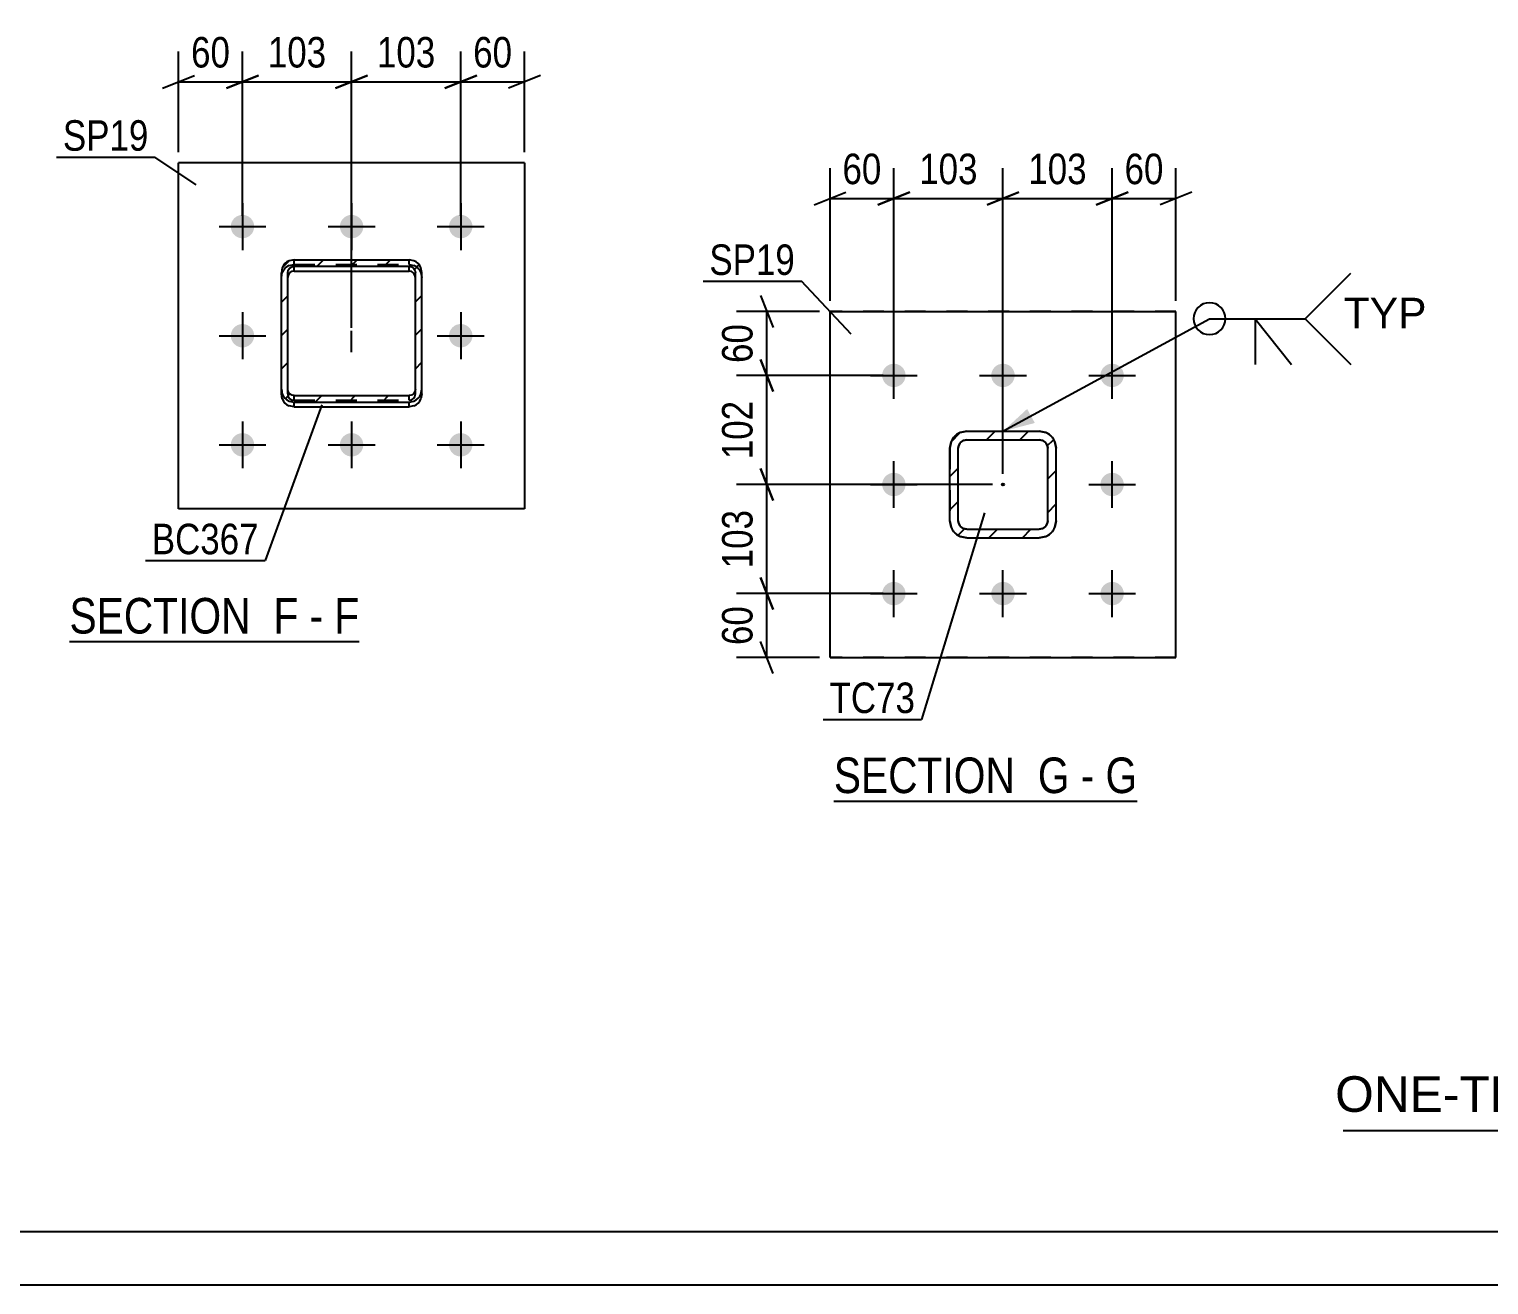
# Model space of a CAD drawing. Header units: millimetres. Extents: x -81 to 760, y -449 to 145.
# Drawn here: x 198.7 to 335.8, y -448.7 to -330.7 of the extents above; entities that cross this region are included whole.
import ezdxf

# ---------------------------------------------------------------- set-up
doc = ezdxf.new("R2010")
doc.units = ezdxf.units.MM
doc.linetypes.add('DXK_LINE_DOT2', pattern=[3.9198, 1.9599, -1.9599])
doc.linetypes.add('DXK_LINE_DOT3', pattern=[5.9187, 2.979, -0.9799, 0.9799, -0.9799])
doc.styles.add('Arial', font='ARIAL.TTF', dxfattribs={"height": 0.2})
doc.styles.add('Arial Narrow', font='ARIALN.TTF', dxfattribs={"height": 0.2})

# ---------------------------------------------------------------- blocks, each defined once
blk = doc.blocks.new('Unknown-122569792-1134')
at = {"color": 5, "linetype": 'Continuous'}
for p, q in [((-75.92, -443.66), (755.08, -443.66)), ((-80.92, -448.66), (760.08, -448.66))]:
    blk.add_line(p, q, dxfattribs=at)
blk = doc.blocks.new('Unknown-122569792-17 - 6475')
at = {"color": 6, "linetype": 'Continuous'}
blk.add_line((202.44, -388.22), (229.66, -388.22), dxfattribs=at)
at = {"color": 0, "linetype": 'Continuous'}
for points in [[(220.55, -387.47), (220.55, -383.97), (202.44, -383.97), (202.44, -387.47)], [(223.94, -387.47), (223.94, -383.97), (221.6, -383.97), (221.6, -387.47)], [(226.26, -387.47), (226.26, -383.97), (224.99, -383.97), (224.99, -387.47)], [(229.66, -387.47), (229.66, -383.97), (227.31, -383.97), (227.31, -387.47)]]:
    blk.add_wipeout(points, dxfattribs=at)
at = {"color": 7, "linetype": 'Continuous', "style": 'Arial Narrow'}
for s, p in [('SECTION ', (202.44, -387.47)), ('F', (221.6, -387.47)), ('F', (227.31, -387.47)), ('-', (224.99, -387.47))]:
    blk.add_text(s, height=3.34, dxfattribs=at).set_placement(p)
blk = doc.blocks.new('Unknown-122569792-19 - 6630')
at = {"color": 6, "linetype": 'Continuous'}
blk.add_line((274.24, -403.21), (302.74, -403.21), dxfattribs=at)
at = {"color": 0, "linetype": 'Continuous'}
for points in [[(292.35, -402.46), (292.35, -398.96), (274.24, -398.96), (274.24, -402.46)], [(296.38, -402.46), (296.38, -398.96), (293.4, -398.96), (293.4, -402.46)], [(298.71, -402.46), (298.71, -398.96), (297.43, -398.96), (297.43, -402.46)], [(302.74, -402.46), (302.74, -398.96), (299.76, -398.96), (299.76, -402.46)]]:
    blk.add_wipeout(points, dxfattribs=at)
at = {"color": 7, "linetype": 'Continuous', "style": 'Arial Narrow'}
for s, p in [('SECTION ', (274.24, -402.46)), ('G', (293.4, -402.46)), ('G', (299.76, -402.46)), ('-', (297.43, -402.46))]:
    blk.add_text(s, height=3.34, dxfattribs=at).set_placement(p)
blk = doc.blocks.new('Part-122569792-6555 - 6475')
at = {"linetype": 'Continuous'}
h = blk.add_hatch(dxfattribs=at)
h.set_pattern_fill('', scale=0.7, style=0, pattern_type=0)
h.set_pattern_definition([(45, (223.076, -352.4511), (-1.57154, 1.57154), [])])
h.paths.add_polyline_path([(223.54, -352.36), (223.08, -352.45), (222.69, -352.71), (222.43, -353.11), (222.34, -353.57), (222.34, -364.51), (222.43, -364.97), (222.69, -365.36), (223.08, -365.63), (223.54, -365.72), (234.34, -365.72), (234.79, -365.63), (235.18, -365.36), (235.44, -364.97), (235.54, -364.51), (235.54, -353.57), (235.44, -353.11), (235.18, -352.71), (234.79, -352.45), (234.34, -352.36)])
h.paths.add_polyline_path([(234.34, -352.97), (234.56, -353.01), (234.76, -353.14), (234.89, -353.34), (234.94, -353.57), (234.94, -364.51), (234.89, -364.74), (234.76, -364.94), (234.56, -365.07), (234.34, -365.11), (223.54, -365.11), (223.31, -365.07), (223.11, -364.94), (222.98, -364.74), (222.94, -364.51), (222.94, -353.57), (222.98, -353.34), (223.11, -353.14), (223.31, -353.01), (223.54, -352.97)])
at = {"color": 2, "linetype": 'Continuous'}
for p, q in [((223.54, -352.36), (223.08, -352.45)), ((223.54, -352.36), (234.34, -352.36)), ((234.79, -352.45), (234.34, -352.36)), ((222.43, -353.11), (222.34, -353.57)), ((222.34, -364.51), (222.34, -353.57)), ((222.94, -353.57), (222.98, -353.34)), ((222.94, -364.51), (222.94, -353.57)), ((222.98, -353.34), (223.11, -353.14)), ((223.11, -353.59), (222.98, -353.79)), ((223.11, -353.14), (223.31, -353.01)), ((223.31, -353.46), (223.11, -353.59)), ((223.31, -353.01), (223.54, -352.97)), ((223.54, -353.42), (223.31, -353.46)), ((223.54, -353.42), (223.54, -352.97)), ((223.54, -352.97), (234.34, -352.97)), ((223.54, -353.42), (234.34, -353.42)), ((234.34, -353.42), (234.34, -352.97)), ((234.34, -352.97), (234.56, -353.01)), ((234.56, -353.46), (234.34, -353.42)), ((234.56, -353.01), (234.76, -353.14)), ((234.76, -353.59), (234.56, -353.46)), ((234.76, -353.14), (234.89, -353.34)), ((234.89, -353.79), (234.76, -353.59)), ((234.89, -353.34), (234.94, -353.57)), ((234.94, -364.51), (234.94, -353.57)), ((235.54, -353.57), (235.44, -353.11)), ((235.54, -364.51), (235.54, -353.57)), ((222.98, -353.79), (222.94, -354.02)), ((234.94, -354.02), (234.89, -353.79)), ((222.34, -364.96), (222.34, -364.51)), ((222.34, -364.51), (222.43, -364.97)), ((222.98, -364.74), (222.94, -364.51)), ((234.94, -364.51), (234.89, -364.74)), ((235.44, -364.97), (235.54, -364.51)), ((235.54, -364.96), (235.54, -364.51)), ((222.43, -365.42), (222.34, -364.96)), ((223.11, -364.94), (222.98, -364.74)), ((223.08, -365.63), (223.54, -365.72)), ((223.54, -366.17), (223.08, -366.08)), ((223.31, -365.07), (223.11, -364.94)), ((223.54, -365.11), (223.31, -365.07)), ((223.54, -365.11), (234.34, -365.11)), ((223.54, -366.17), (223.54, -365.72)), ((223.54, -365.72), (234.34, -365.72)), ((234.56, -365.07), (234.34, -365.11)), ((234.34, -365.72), (234.79, -365.63)), ((234.34, -366.17), (234.34, -365.72)), ((234.79, -366.08), (234.34, -366.17)), ((234.76, -364.94), (234.56, -365.07)), ((234.89, -364.74), (234.76, -364.94)), ((235.54, -364.96), (235.44, -365.42)), ((223.54, -366.17), (234.34, -366.17))]:
    blk.add_line(p, q, dxfattribs=at)
at = {"color": 7, "linetype": 'DXK_LINE_DOT2'}
for p, q in [((223.54, -352.81), (223.54, -352.36)), ((234.34, -352.81), (234.34, -352.36)), ((222.34, -354.02), (222.43, -353.56)), ((222.34, -364.51), (222.34, -353.57)), ((222.94, -364.96), (222.94, -353.57)), ((223.08, -352.9), (223.54, -352.81)), ((223.54, -352.81), (234.34, -352.81)), ((234.34, -352.81), (234.79, -352.9)), ((234.94, -364.96), (234.94, -353.57)), ((235.44, -353.56), (235.54, -354.02)), ((235.54, -364.51), (235.54, -353.57)), ((222.94, -364.96), (222.98, -365.19)), ((222.98, -365.19), (223.11, -365.39)), ((223.11, -365.39), (223.31, -365.52)), ((223.31, -365.52), (223.54, -365.56)), ((223.54, -365.56), (223.54, -365.11)), ((223.54, -365.56), (234.34, -365.56)), ((234.34, -365.56), (234.34, -365.11)), ((234.34, -365.56), (234.56, -365.52)), ((234.56, -365.52), (234.76, -365.39)), ((234.76, -365.39), (234.89, -365.19)), ((234.89, -365.19), (234.94, -364.96))]:
    blk.add_line(p, q, dxfattribs=at)
at = {"color": 7, "linetype": 'DXK_LINE_DOT3'}
blk.add_line((228.94, -361.04), (228.94, -359.04), dxfattribs=at)
at = {"color": 2, "linetype": 'Continuous'}
for centre, start, end in [((223.54, -353.56), 112.8504, 157.8474), ((234.33, -353.56), 22.1526, 67.1496), ((223.54, -364.52), 202.1526, 247.1496), ((223.54, -364.97), 202.1526, 247.1496), ((234.33, -364.52), 292.8504, 337.8474), ((234.33, -364.97), 292.8504, 337.8474)]:
    blk.add_arc(centre, 1.21, start, end, dxfattribs=at)
at = {"color": 7, "linetype": 'DXK_LINE_DOT2'}
for centre, start, end in [((223.54, -354.01), 112.8504, 157.8474), ((234.33, -354.01), 22.1526, 67.1496)]:
    blk.add_arc(centre, 1.21, start, end, dxfattribs=at)
blk = doc.blocks.new('Part-122569792-6560 - 6475')
at = {"color": 2, "linetype": 'Continuous'}
for p, q in [((212.69, -375.74), (212.69, -343.24)), ((245.19, -343.24), (212.69, -343.24)), ((245.19, -343.24), (245.19, -375.74)), ((245.19, -375.74), (212.69, -375.74))]:
    blk.add_line(p, q, dxfattribs=at)
blk = doc.blocks.new('Bolt-122569792-6590 - 6475')
at = {"linetype": 'Continuous'}
for points in [[(218.69, -348.14, -1), (218.69, -350.34, -1)], [(228.94, -348.14, -1), (228.94, -350.34, -1)], [(239.19, -348.14, -1), (239.19, -350.34, -1)], [(218.69, -358.39, -1), (218.69, -360.59, -1)], [(239.19, -358.39, -1), (239.19, -360.59, -1)], [(218.69, -368.64, -1), (218.69, -370.84, -1)], [(228.94, -368.64, -1), (228.94, -370.84, -1)], [(239.19, -368.64, -1), (239.19, -370.84, -1)]]:
    blk.add_hatch(color=1, dxfattribs=at).paths.add_polyline_path(points)
at = {"color": 1, "linetype": 'Continuous'}
for p, q in [((218.69, -347.04), (218.69, -351.44)), ((228.94, -347.04), (228.94, -351.44)), ((239.19, -347.04), (239.19, -351.44)), ((216.49, -349.24), (220.89, -349.24)), ((226.74, -349.24), (231.14, -349.24)), ((236.99, -349.24), (241.39, -349.24)), ((218.69, -357.29), (218.69, -361.69)), ((239.19, -357.29), (239.19, -361.69)), ((216.49, -359.49), (220.89, -359.49)), ((236.99, -359.49), (241.39, -359.49)), ((218.69, -367.54), (218.69, -371.94)), ((228.94, -367.54), (228.94, -371.94)), ((239.19, -367.54), (239.19, -371.94)), ((216.49, -369.74), (220.89, -369.74)), ((226.74, -369.74), (231.14, -369.74)), ((236.99, -369.74), (241.39, -369.74))]:
    blk.add_line(p, q, dxfattribs=at)
blk = doc.blocks.new('Part-122569792-6733 - 6630')
at = {"linetype": 'Continuous'}
h = blk.add_hatch(dxfattribs=at)
h.set_pattern_fill('', scale=0.7, style=0, pattern_type=0)
h.set_pattern_definition([(45, (286.1175, -368.5911), (-1.57154, 1.57154), [])])
h.paths.add_polyline_path([(286.73, -368.47), (286.12, -368.59), (285.6, -368.94), (285.25, -369.46), (285.13, -370.07), (285.13, -376.87), (285.25, -377.48), (285.6, -378), (286.12, -378.35), (286.73, -378.47), (293.53, -378.47), (294.14, -378.35), (294.66, -378), (295.01, -377.48), (295.13, -376.87), (295.13, -370.07), (295.01, -369.46), (294.66, -368.94), (294.14, -368.59), (293.53, -368.47)])
h.paths.add_polyline_path([(293.53, -369.27), (293.84, -369.33), (294.1, -369.5), (294.27, -369.76), (294.33, -370.07), (294.33, -376.87), (294.27, -377.18), (294.1, -377.44), (293.84, -377.61), (293.53, -377.67), (286.73, -377.67), (286.42, -377.61), (286.16, -377.44), (285.99, -377.18), (285.93, -376.87), (285.93, -370.07), (285.99, -369.76), (286.16, -369.5), (286.42, -369.33), (286.73, -369.27)])
blk.add_hatch(color=246, dxfattribs=at).paths.add_polyline_path([(290.13, -373.57, -1), (290.13, -373.37, -1)])
at = {"color": 7, "linetype": 'DXK_LINE_DOT2'}
for p, q in [((286.12, -368.59), (286.73, -368.47)), ((286.73, -368.47), (293.53, -368.47)), ((293.53, -368.47), (294.14, -368.59)), ((285.13, -370.07), (285.25, -369.46)), ((285.13, -370.07), (285.13, -376.87)), ((285.99, -369.76), (285.93, -370.07)), ((285.93, -376.87), (285.93, -370.07)), ((286.73, -369.27), (286.42, -369.33)), ((286.73, -369.27), (293.53, -369.27)), ((293.84, -369.33), (293.53, -369.27)), ((294.33, -370.07), (294.27, -369.76)), ((294.33, -376.87), (294.33, -370.07)), ((295.01, -369.46), (295.13, -370.07)), ((295.13, -376.87), (295.13, -370.07)), ((285.25, -377.48), (285.13, -376.87)), ((285.93, -376.87), (285.99, -377.18)), ((294.27, -377.18), (294.33, -376.87)), ((295.13, -376.87), (295.01, -377.48)), ((286.73, -378.47), (286.12, -378.35)), ((286.42, -377.61), (286.73, -377.67)), ((286.73, -377.67), (293.53, -377.67)), ((293.53, -377.67), (293.84, -377.61)), ((294.14, -378.35), (293.53, -378.47)), ((286.73, -378.47), (293.53, -378.47))]:
    blk.add_line(p, q, dxfattribs=at)
at = {"color": 2, "linetype": 'Continuous'}
for p, q in [((286.73, -368.47), (286.12, -368.59)), ((286.73, -368.47), (286.73, -368.47)), ((286.73, -368.47), (293.53, -368.47)), ((293.53, -368.47), (293.53, -368.47)), ((294.14, -368.59), (293.53, -368.47)), ((285.25, -369.46), (285.13, -370.07)), ((285.13, -370.07), (285.13, -370.07)), ((285.13, -376.87), (285.13, -370.07)), ((285.93, -370.07), (285.99, -369.76)), ((285.93, -370.07), (285.93, -370.07)), ((285.93, -376.87), (285.93, -370.07)), ((286.42, -369.33), (286.73, -369.27)), ((286.73, -369.27), (286.73, -369.27)), ((286.73, -369.27), (293.53, -369.27)), ((293.53, -369.27), (293.53, -369.27)), ((293.53, -369.27), (293.84, -369.33)), ((294.27, -369.76), (294.33, -370.07)), ((294.33, -370.07), (294.33, -370.07)), ((294.33, -376.87), (294.33, -370.07)), ((295.13, -370.07), (295.01, -369.46)), ((295.13, -370.07), (295.13, -370.07)), ((295.13, -376.87), (295.13, -370.07)), ((285.13, -376.87), (285.13, -376.87)), ((285.13, -376.87), (285.25, -377.48)), ((285.93, -376.87), (285.93, -376.87)), ((285.99, -377.18), (285.93, -376.87)), ((294.33, -376.87), (294.27, -377.18)), ((294.33, -376.87), (294.33, -376.87)), ((295.01, -377.48), (295.13, -376.87)), ((295.13, -376.87), (295.13, -376.87)), ((286.12, -378.35), (286.73, -378.47)), ((286.73, -377.67), (286.42, -377.61)), ((286.73, -377.67), (286.73, -377.67)), ((286.73, -377.67), (293.53, -377.67)), ((293.84, -377.61), (293.53, -377.67)), ((293.53, -377.67), (293.53, -377.67)), ((293.53, -378.47), (294.14, -378.35)), ((286.73, -378.47), (286.73, -378.47)), ((286.73, -378.47), (293.53, -378.47)), ((293.53, -378.47), (293.53, -378.47))]:
    blk.add_line(p, q, dxfattribs=at)
at = {"color": 7, "linetype": 'DXK_LINE_DOT3'}
blk.add_line((290.13, -373.47), (290.13, -373.47), dxfattribs=at)
at = {"color": 246, "linetype": 'DXK_LINE_DOT2'}
blk.add_line((290.13, -373.47), (290.13, -373.47), dxfattribs=at)
at = {"color": 246, "linetype": 'Continuous'}
blk.add_circle((290.13, -373.47), 0.1, dxfattribs=at)
at = {"color": 7, "linetype": 'DXK_LINE_DOT2'}
for centre, radius, start, end in [((286.73, -370.07), 1.6, 112.5, 157.5), ((293.53, -370.07), 1.6, 22.5, 67.5), ((286.73, -370.07), 0.8, 112.5, 157.5), ((293.53, -370.07), 0.8, 22.5, 67.5), ((286.73, -376.87), 1.6, 202.5, 247.5), ((286.73, -376.87), 0.8, 202.5, 247.5), ((293.53, -376.87), 0.8, 292.5, 337.5), ((293.53, -376.87), 1.6, 292.5, 337.5)]:
    blk.add_arc(centre, radius, start, end, dxfattribs=at)
at = {"color": 2, "linetype": 'Continuous'}
for centre, radius, start, end in [((286.73, -370.07), 1.6, 112.5, 157.5), ((293.53, -370.07), 1.6, 22.5, 67.5), ((286.73, -370.07), 0.8, 112.5, 157.5), ((293.53, -370.07), 0.8, 22.5, 67.5), ((286.73, -376.87), 1.6, 202.5, 247.5), ((286.73, -376.87), 0.8, 202.5, 247.5), ((293.53, -376.87), 0.8, 292.5, 337.5), ((293.53, -376.87), 1.6, 292.5, 337.5)]:
    blk.add_arc(centre, radius, start, end, dxfattribs=at)
blk = doc.blocks.new('Part-122569792-6689 - 6630')
at = {"color": 2, "linetype": 'Continuous'}
for p, q in [((273.88, -389.72), (273.88, -357.22)), ((273.88, -357.22), (306.38, -357.22)), ((306.38, -389.72), (306.38, -357.22)), ((273.88, -389.72), (306.38, -389.72))]:
    blk.add_line(p, q, dxfattribs=at)
at = {"color": 7, "linetype": 'DXK_LINE_DOT2'}
for p, q in [((306.38, -357.22), (273.88, -357.22)), ((306.38, -389.72), (273.88, -389.72))]:
    blk.add_line(p, q, dxfattribs=at)
blk = doc.blocks.new('Bolt-122569792-6639 - 6630')
at = {"linetype": 'Continuous'}
for points in [[(279.88, -362.12, -1), (279.88, -364.32, -1)], [(290.13, -362.12, -1), (290.13, -364.32, -1)], [(300.38, -362.12, -1), (300.38, -364.32, -1)], [(279.88, -372.37, -1), (279.88, -374.57, -1)], [(300.38, -372.37, -1), (300.38, -374.57, -1)], [(279.88, -382.62, -1), (279.88, -384.82, -1)], [(290.13, -382.62, -1), (290.13, -384.82, -1)], [(300.38, -382.62, -1), (300.38, -384.82, -1)]]:
    blk.add_hatch(color=1, dxfattribs=at).paths.add_polyline_path(points)
at = {"color": 1, "linetype": 'Continuous'}
for p, q in [((279.88, -365.42), (279.88, -361.02)), ((290.13, -365.42), (290.13, -361.02)), ((300.38, -365.42), (300.38, -361.02)), ((277.68, -363.22), (282.08, -363.22)), ((287.93, -363.22), (292.33, -363.22)), ((298.18, -363.22), (302.58, -363.22)), ((279.88, -375.67), (279.88, -371.27)), ((300.38, -375.67), (300.38, -371.27)), ((277.68, -373.47), (282.08, -373.47)), ((298.18, -373.47), (302.58, -373.47)), ((279.88, -385.92), (279.88, -381.52)), ((290.13, -385.92), (290.13, -381.52)), ((300.38, -385.92), (300.38, -381.52)), ((277.68, -383.72), (282.08, -383.72)), ((287.93, -383.72), (292.33, -383.72)), ((298.18, -383.72), (302.58, -383.72))]:
    blk.add_line(p, q, dxfattribs=at)
blk = doc.blocks.new('StraightDimension-122569792-6620 - 6475')
at = {"color": 7, "linetype": 'Continuous'}
for p, q in [((218.69, -348.24), (218.69, -332.79)), ((228.94, -358.74), (228.94, -332.79)), ((217.19, -336.24), (220.19, -335.04)), ((218.69, -335.64), (228.94, -335.64)), ((230.44, -335.04), (227.44, -336.24))]:
    blk.add_line(p, q, dxfattribs=at)
at = {"color": 0}
blk.add_wipeout([(227.15, -334.89), (227.15, -330.69), (220.47, -330.69), (220.47, -334.89)], dxfattribs=at)
at = {"color": 3, "style": 'Arial Narrow'}
blk.add_text('103', height=2.863, dxfattribs=at).set_placement((221.07, -334.29))
blk = doc.blocks.new('StraightDimension-122569792-6592 - 6475')
at = {"color": 7, "linetype": 'Continuous'}
for p, q in [((239.19, -348.24), (239.19, -332.79)), ((245.19, -342.24), (245.19, -332.79)), ((237.69, -336.24), (240.69, -335.04)), ((239.19, -335.64), (245.19, -335.64)), ((246.69, -335.04), (243.69, -336.24))]:
    blk.add_line(p, q, dxfattribs=at)
at = {"color": 0}
blk.add_wipeout([(244.61, -334.89), (244.61, -330.69), (239.76, -330.69), (239.76, -334.89)], dxfattribs=at)
at = {"color": 3, "style": 'Arial Narrow'}
blk.add_text('60', height=2.863, dxfattribs=at).set_placement((240.36, -334.29))
blk = doc.blocks.new('StraightDimension-122569792-6602 - 6475')
at = {"color": 7, "linetype": 'Continuous'}
for p, q in [((228.94, -358.74), (228.94, -332.79)), ((239.19, -348.24), (239.19, -332.79)), ((227.44, -336.24), (230.44, -335.04)), ((228.94, -335.64), (239.19, -335.64)), ((240.69, -335.04), (237.69, -336.24))]:
    blk.add_line(p, q, dxfattribs=at)
at = {"color": 0}
blk.add_wipeout([(237.4, -334.89), (237.4, -330.69), (230.72, -330.69), (230.72, -334.89)], dxfattribs=at)
at = {"color": 3, "style": 'Arial Narrow'}
blk.add_text('103', height=2.863, dxfattribs=at).set_placement((231.32, -334.29))
blk = doc.blocks.new('StraightDimension-122569792-6610 - 6475')
at = {"color": 7, "linetype": 'Continuous'}
for p, q in [((212.69, -342.24), (212.69, -332.79)), ((218.69, -348.24), (218.69, -332.79)), ((211.19, -336.24), (214.19, -335.04)), ((212.69, -335.64), (218.69, -335.64)), ((220.19, -335.04), (217.19, -336.24))]:
    blk.add_line(p, q, dxfattribs=at)
at = {"color": 0}
blk.add_wipeout([(218.11, -334.89), (218.11, -330.69), (213.26, -330.69), (213.26, -334.89)], dxfattribs=at)
at = {"color": 3, "style": 'Arial Narrow'}
blk.add_text('60', height=2.863, dxfattribs=at).set_placement((213.86, -334.29))
blk = doc.blocks.new('StraightDimension-122569792-6789 - 6630')
at = {"color": 7, "linetype": 'Continuous'}
for p, q in [((273.88, -356.22), (273.88, -343.75)), ((279.88, -362.22), (279.88, -343.75)), ((272.38, -347.2), (275.38, -346)), ((273.88, -346.6), (279.88, -346.6)), ((281.38, -346), (278.38, -347.2))]:
    blk.add_line(p, q, dxfattribs=at)
at = {"color": 0}
blk.add_wipeout([(279.31, -345.85), (279.31, -341.65), (274.45, -341.65), (274.45, -345.85)], dxfattribs=at)
at = {"color": 3, "style": 'Arial Narrow'}
blk.add_text('60', height=2.863, dxfattribs=at).set_placement((275.05, -345.25))
blk = doc.blocks.new('StraightDimension-122569792-6748 - 6630')
at = {"color": 7, "linetype": 'Continuous'}
for p, q in [((267.35, -382.22), (268.55, -385.22)), ((278.88, -383.72), (265.1, -383.72)), ((267.95, -389.72), (267.95, -383.72)), ((268.55, -391.22), (267.35, -388.22)), ((272.88, -389.72), (265.1, -389.72))]:
    blk.add_line(p, q, dxfattribs=at)
at = {"color": 0}
blk.add_wipeout([(267.2, -384.29), (263, -384.29), (263, -389.15), (267.2, -389.15)], dxfattribs=at)
at = {"color": 3, "style": 'Arial Narrow'}
blk.add_text('60', height=2.863, rotation=90.0002, dxfattribs=at).set_placement((266.6, -388.55))
blk = doc.blocks.new('StraightDimension-122569792-6758 - 6630')
at = {"color": 7, "linetype": 'Continuous'}
for p, q in [((267.35, -371.97), (268.55, -374.97)), ((289.13, -373.47), (265.1, -373.47)), ((267.95, -383.72), (267.95, -373.47)), ((268.55, -385.22), (267.35, -382.22)), ((278.88, -383.72), (265.1, -383.72))]:
    blk.add_line(p, q, dxfattribs=at)
at = {"color": 0}
blk.add_wipeout([(267.2, -375.25), (263, -375.25), (263, -381.94), (267.2, -381.94)], dxfattribs=at)
at = {"color": 3, "style": 'Arial Narrow'}
blk.add_text('103', height=2.863, rotation=90.0002, dxfattribs=at).set_placement((266.6, -381.34))
blk = doc.blocks.new('StraightDimension-122569792-6768 - 6630')
at = {"color": 7, "linetype": 'Continuous'}
for p, q in [((267.35, -361.72), (268.55, -364.72)), ((278.88, -363.22), (265.1, -363.22)), ((267.95, -373.47), (267.95, -363.22)), ((268.55, -374.97), (267.35, -371.97)), ((289.13, -373.47), (265.1, -373.47))]:
    blk.add_line(p, q, dxfattribs=at)
at = {"color": 0}
blk.add_wipeout([(267.2, -365), (263, -365), (263, -371.69), (267.2, -371.69)], dxfattribs=at)
at = {"color": 3, "style": 'Arial Narrow'}
blk.add_text('102', height=2.863, rotation=90.0002, dxfattribs=at).set_placement((266.6, -371.09))
blk = doc.blocks.new('StraightDimension-122569792-6778 - 6630')
at = {"color": 7, "linetype": 'Continuous'}
for p, q in [((267.35, -355.72), (268.55, -358.72)), ((272.88, -357.22), (265.1, -357.22)), ((267.95, -363.22), (267.95, -357.22)), ((268.55, -364.72), (267.35, -361.72)), ((278.88, -363.22), (265.1, -363.22))]:
    blk.add_line(p, q, dxfattribs=at)
at = {"color": 0}
blk.add_wipeout([(267.2, -357.79), (263, -357.79), (263, -362.65), (267.2, -362.65)], dxfattribs=at)
at = {"color": 3, "style": 'Arial Narrow'}
blk.add_text('60', height=2.863, rotation=90.0002, dxfattribs=at).set_placement((266.6, -362.05))
blk = doc.blocks.new('StraightDimension-122569792-6799 - 6630')
at = {"color": 7, "linetype": 'Continuous'}
for p, q in [((279.88, -362.22), (279.88, -343.75)), ((290.13, -372.47), (290.13, -343.75)), ((278.38, -347.2), (281.38, -346)), ((279.88, -346.6), (290.13, -346.6)), ((291.63, -346), (288.63, -347.2))]:
    blk.add_line(p, q, dxfattribs=at)
at = {"color": 0}
blk.add_wipeout([(288.35, -345.85), (288.35, -341.65), (281.66, -341.65), (281.66, -345.85)], dxfattribs=at)
at = {"color": 3, "style": 'Arial Narrow'}
blk.add_text('103', height=2.863, dxfattribs=at).set_placement((282.26, -345.25))
blk = doc.blocks.new('StraightDimension-122569792-6809 - 6630')
at = {"color": 7, "linetype": 'Continuous'}
for p, q in [((290.13, -372.47), (290.13, -343.75)), ((300.38, -362.22), (300.38, -343.75)), ((288.63, -347.2), (291.63, -346)), ((290.13, -346.6), (300.38, -346.6)), ((301.88, -346), (298.88, -347.2))]:
    blk.add_line(p, q, dxfattribs=at)
at = {"color": 0}
blk.add_wipeout([(298.6, -345.85), (298.6, -341.65), (291.91, -341.65), (291.91, -345.85)], dxfattribs=at)
at = {"color": 3, "style": 'Arial Narrow'}
blk.add_text('103', height=2.863, dxfattribs=at).set_placement((292.51, -345.25))
blk = doc.blocks.new('StraightDimension-122569792-6819 - 6630')
at = {"color": 7, "linetype": 'Continuous'}
for p, q in [((300.38, -362.22), (300.38, -343.75)), ((306.38, -356.22), (306.38, -343.75)), ((298.88, -347.2), (301.88, -346)), ((300.38, -346.6), (306.38, -346.6)), ((307.88, -346), (304.88, -347.2))]:
    blk.add_line(p, q, dxfattribs=at)
at = {"color": 0}
blk.add_wipeout([(305.81, -345.85), (305.81, -341.65), (300.95, -341.65), (300.95, -345.85)], dxfattribs=at)
at = {"color": 3, "style": 'Arial Narrow'}
blk.add_text('60', height=2.863, dxfattribs=at).set_placement((301.55, -345.25))
blk = doc.blocks.new('Unknown-122569792-12640')
at = {"color": 7, "linetype": 'Continuous'}
blk.add_line((322.08, -434.16), (392.08, -434.16), dxfattribs=at)
at = {"color": 7, "style": 'Arial'}
blk.add_text('ONE-TRUSS MARKED AS TR251', height=3.3428, dxfattribs=at).set_placement((321.33, -432.41))
blk = doc.blocks.new('Mark-122569792-6551 - 6475')
at = {"color": 0}
blk.add_wipeout([(220.22, -380.02), (220.22, -377.02), (210.17, -377.02), (210.17, -380.02)], dxfattribs=at)
blk.add_wipeout([(220.22, -380.02), (220.22, -377.02), (210.17, -377.02), (210.17, -380.02)], dxfattribs=at)
at = {"color": 30, "linetype": 'Continuous'}
for p in [(226.15, -365.98), (209.57, -380.62)]:
    blk.add_line(p, (220.82, -380.62), dxfattribs=at)
at = {"color": 3, "style": 'Arial Narrow'}
blk.add_text('BC367', height=2.863, dxfattribs=at).set_placement((210.17, -380.02))
blk = doc.blocks.new('Mark-122569792-6556 - 6475')
at = {"color": 0}
blk.add_wipeout([(209.86, -342.11), (209.86, -339.11), (201.82, -339.11), (201.82, -342.11)], dxfattribs=at)
blk.add_wipeout([(209.86, -342.11), (209.86, -339.11), (201.82, -339.11), (201.82, -342.11)], dxfattribs=at)
at = {"color": 30, "linetype": 'Continuous'}
for p in [(201.22, -342.71), (214.33, -345.33)]:
    blk.add_line(p, (210.46, -342.71), dxfattribs=at)
at = {"color": 3, "style": 'Arial Narrow'}
blk.add_text('SP19', height=2.863, dxfattribs=at).set_placement((201.82, -342.11))
blk = doc.blocks.new('WeldMark-122569792-6829 - 6630')
at = {"linetype": 'Continuous'}
blk.add_hatch(color=30, dxfattribs=at).paths.add_polyline_path([(293.12, -367.69), (290.13, -368.47), (292.4, -366.37)])
at = {"color": 30, "linetype": 'Continuous'}
for p, q in [((290.13, -368.47), (309.53, -357.89)), ((309.53, -357.89), (318.53, -357.89))]:
    blk.add_line(p, q, dxfattribs=at)
at = {"color": 3, "linetype": 'Continuous'}
for q in [(317.24, -362.18), (313.81, -362.18)]:
    blk.add_line((313.81, -357.89), q, dxfattribs=at)
for start, end in [(90, 270), (270, 90)]:
    blk.add_arc((309.53, -357.89), 1.5, start, end, dxfattribs=at)
at = {"color": 0, "linetype": 'Continuous'}
blk.add_wipeout([(329.9, -358.79), (329.9, -355.79), (322.13, -355.79), (322.13, -358.79)], dxfattribs=at)
blk.add_wipeout([(329.9, -358.79), (329.9, -355.79), (322.13, -355.79), (322.13, -358.79)], dxfattribs=at)
at = {"color": 3, "linetype": 'Continuous'}
for q in [(322.81, -353.61), (322.81, -362.18)]:
    blk.add_line((318.53, -357.89), q, dxfattribs=at)
at = {"color": 3, "linetype": 'Continuous', "style": 'Arial'}
blk.add_text('TYP', height=2.865, dxfattribs=at).set_placement((322.13, -358.79))
blk = doc.blocks.new('Mark-122569792-6685 - 6630')
at = {"color": 0}
blk.add_wipeout([(270.59, -353.78), (270.59, -350.78), (262.55, -350.78), (262.55, -353.78)], dxfattribs=at)
blk.add_wipeout([(270.59, -353.78), (270.59, -350.78), (262.55, -350.78), (262.55, -353.78)], dxfattribs=at)
at = {"color": 30, "linetype": 'Continuous'}
for p in [(261.95, -354.38), (275.88, -359.34)]:
    blk.add_line(p, (271.19, -354.38), dxfattribs=at)
at = {"color": 3, "style": 'Arial Narrow'}
blk.add_text('SP19', height=2.863, dxfattribs=at).set_placement((262.55, -353.78))
blk = doc.blocks.new('Mark-122569792-6729 - 6630')
at = {"color": 0}
blk.add_wipeout([(281.88, -394.94), (281.88, -391.94), (273.84, -391.94), (273.84, -394.94)], dxfattribs=at)
blk.add_wipeout([(281.88, -394.94), (281.88, -391.94), (273.84, -391.94), (273.84, -394.94)], dxfattribs=at)
at = {"color": 30, "linetype": 'Continuous'}
for p in [(288.4, -376.13), (273.24, -395.54)]:
    blk.add_line(p, (282.48, -395.54), dxfattribs=at)
at = {"color": 3, "style": 'Arial Narrow'}
blk.add_text('TC73', height=2.863, dxfattribs=at).set_placement((273.84, -394.94))

msp = doc.modelspace()

# ---------------------------------------------------------------- block references
for name in ['Unknown-122569792-1134', 'Part-122569792-6560 - 6475', 'Bolt-122569792-6590 - 6475', 'Part-122569792-6555 - 6475', 'Part-122569792-6689 - 6630', 'Bolt-122569792-6639 - 6630', 'Part-122569792-6733 - 6630', 'Unknown-122569792-12640']:
    msp.add_blockref(name, (0, 0))

# ---------------------------------------------------------------- next in the draw order: block references
for name in ['StraightDimension-122569792-6620 - 6475', 'StraightDimension-122569792-6592 - 6475', 'StraightDimension-122569792-6789 - 6630', 'Mark-122569792-6551 - 6475', 'StraightDimension-122569792-6748 - 6630', 'Unknown-122569792-17 - 6475', 'Unknown-122569792-19 - 6630']:
    msp.add_blockref(name, (0, 0))

# ---------------------------------------------------------------- next in the draw order: block references
for name in ['StraightDimension-122569792-6610 - 6475', 'StraightDimension-122569792-6602 - 6475', 'StraightDimension-122569792-6758 - 6630']:
    msp.add_blockref(name, (0, 0))

# ---------------------------------------------------------------- next in the draw order: block references
for name in ['Mark-122569792-6556 - 6475', 'StraightDimension-122569792-6768 - 6630', 'Mark-122569792-6729 - 6630']:
    msp.add_blockref(name, (0, 0))

# ---------------------------------------------------------------- next in the draw order: block references
msp.add_blockref('StraightDimension-122569792-6778 - 6630', (0, 0))

# ---------------------------------------------------------------- next in the draw order: block references
for name in ['StraightDimension-122569792-6799 - 6630', 'Mark-122569792-6685 - 6630']:
    msp.add_blockref(name, (0, 0))

# ---------------------------------------------------------------- next in the draw order: block references
msp.add_blockref('StraightDimension-122569792-6809 - 6630', (0, 0))

# ---------------------------------------------------------------- next in the draw order: block references
msp.add_blockref('StraightDimension-122569792-6819 - 6630', (0, 0))

# ---------------------------------------------------------------- next in the draw order: block references
msp.add_blockref('WeldMark-122569792-6829 - 6630', (0, 0))

doc.saveas('drawing.dxf')
